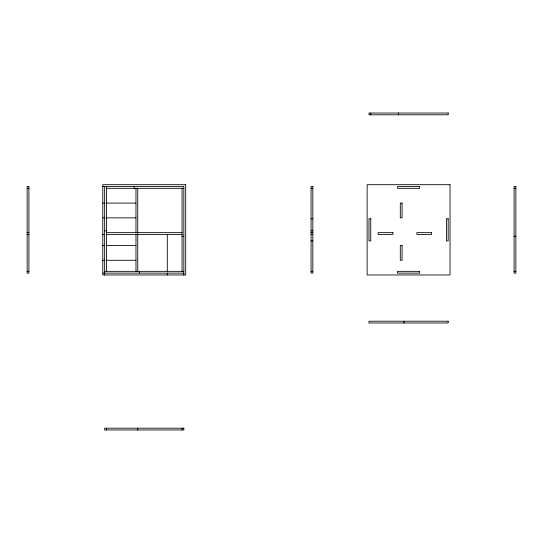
<?xml version="1.0" encoding="UTF-8"?>
<svg xmlns="http://www.w3.org/2000/svg" width="543" height="543" viewBox="0 0 543 543"><rect width="100%" height="100%" fill="white"/><g stroke="black" fill="none" stroke-linecap="round" stroke-linejoin="round"><path stroke-width="0.81" d="M102.803 186.541L183.846 186.541L183.846 274.975M27.15 188.312L28.922 188.312M106.421 188.312L183.846 188.312M311.064 188.312L312.836 188.312M514.078 188.312L515.85 188.312M102.803 203.089L104.65 203.089M106.421 203.089L135.974 203.089M102.803 217.865L104.65 217.865M106.421 217.865L135.974 217.865M311.064 218.754L312.836 218.754M104.65 230.795L106.421 230.795M311.064 230.795L312.836 230.795M27.15 232.642L28.922 232.642M106.421 232.642L182.068 232.642M311.064 232.642L312.836 232.642M27.15 234.413L28.922 234.413M102.803 234.413L104.65 234.413M106.421 234.413L182.068 234.413M311.064 234.413L312.836 234.413M182.068 236.259L183.846 236.259M514.078 236.259L515.85 236.259M311.064 240.916L312.836 240.916M102.803 245.497L104.65 245.497M106.421 245.497L135.974 245.497M102.803 260.273L104.65 260.273M106.421 260.273L135.974 260.273M27.15 271.351L28.922 271.351M104.65 271.351L183.846 271.351M311.064 271.351L312.836 271.351M514.078 271.351L515.85 271.351M102.803 273.122L183.846 273.122M403.924 321.218L403.924 322.99M398.46 113.032L398.46 114.804M370.754 113.032L370.754 114.804M182.068 188.312L182.068 271.351M182.068 428.196L182.068 429.968M167.298 234.413L167.298 271.351M167.298 273.122L167.298 274.975M139.592 271.351L139.592 273.122M137.746 188.312L137.746 271.351M137.746 428.196L137.746 429.968M135.974 188.312L135.974 232.642M135.974 234.413L135.974 271.351M134.128 186.541L134.128 188.312M106.421 186.541L106.421 271.351M106.421 428.196L106.421 429.968M104.65 186.541L104.65 274.975M448.179 113.032L368.982 113.032L368.982 114.804L448.179 114.804L448.179 113.032M185.692 184.695L102.803 184.695L102.803 274.975L185.692 274.975L185.692 184.695M450.025 184.695L367.136 184.695L367.136 274.975L450.025 274.975L450.025 184.695M28.922 186.541L27.15 186.541L27.15 273.122L28.922 273.122L28.922 186.541M312.836 186.541L311.064 186.541L311.064 273.122L312.836 273.122L312.836 186.541M419.664 186.541L397.496 186.541L397.496 188.312L419.664 188.312L419.664 186.541M515.85 186.541L514.078 186.541L514.078 273.122L515.85 273.122L515.85 186.541M402.078 203.089L400.306 203.089L400.306 217.865L402.078 217.865L402.078 203.089M370.754 218.754L368.982 218.754L368.982 240.916L370.754 240.916L370.754 218.754M448.179 218.754L446.407 218.754L446.407 240.916L448.179 240.916L448.179 218.754M392.915 232.642L378.145 232.642L378.145 234.413L392.915 234.413L392.915 232.642M431.631 232.642L416.854 232.642L416.854 234.413L431.631 234.413L431.631 232.642M402.078 245.497L400.306 245.497L400.306 260.273L402.078 260.273L402.078 245.497M419.664 271.351L397.496 271.351L397.496 273.122L419.664 273.122L419.664 271.351M448.179 321.218L368.982 321.218L368.982 322.99L448.179 322.99L448.179 321.218M183.846 428.196L104.65 428.196L104.65 429.968L183.846 429.968L183.846 428.196"/></g></svg>
